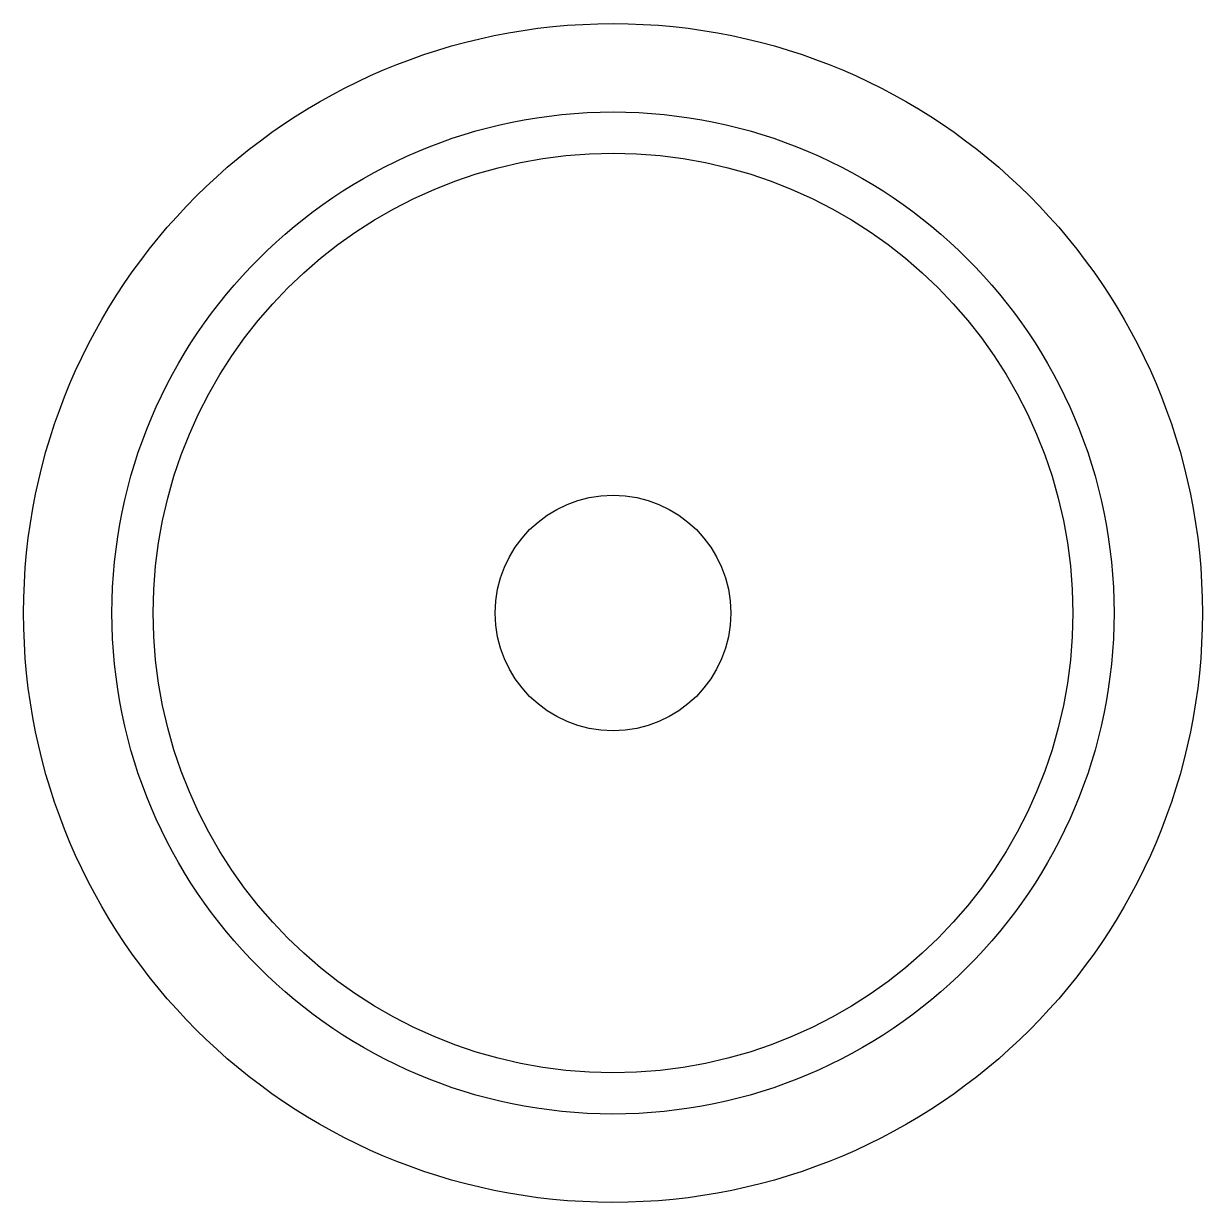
# Model space of a CAD drawing. Header units: millimetres. Extents: x -50 to 50, y -50 to 50.
import ezdxf

# ---------------------------------------------------------------- set-up
doc = ezdxf.new("R2010")
doc.units = ezdxf.units.MM
doc.layers.get('0').update_dxf_attribs({"linetype": 'CONTINUOUS'})

msp = doc.modelspace()

# ---------------------------------------------------------------- linework, layer by layer
for radius in [50, 42.5, 39, 10]:
    msp.add_circle((0, 0), radius)

doc.saveas('drawing.dxf')
